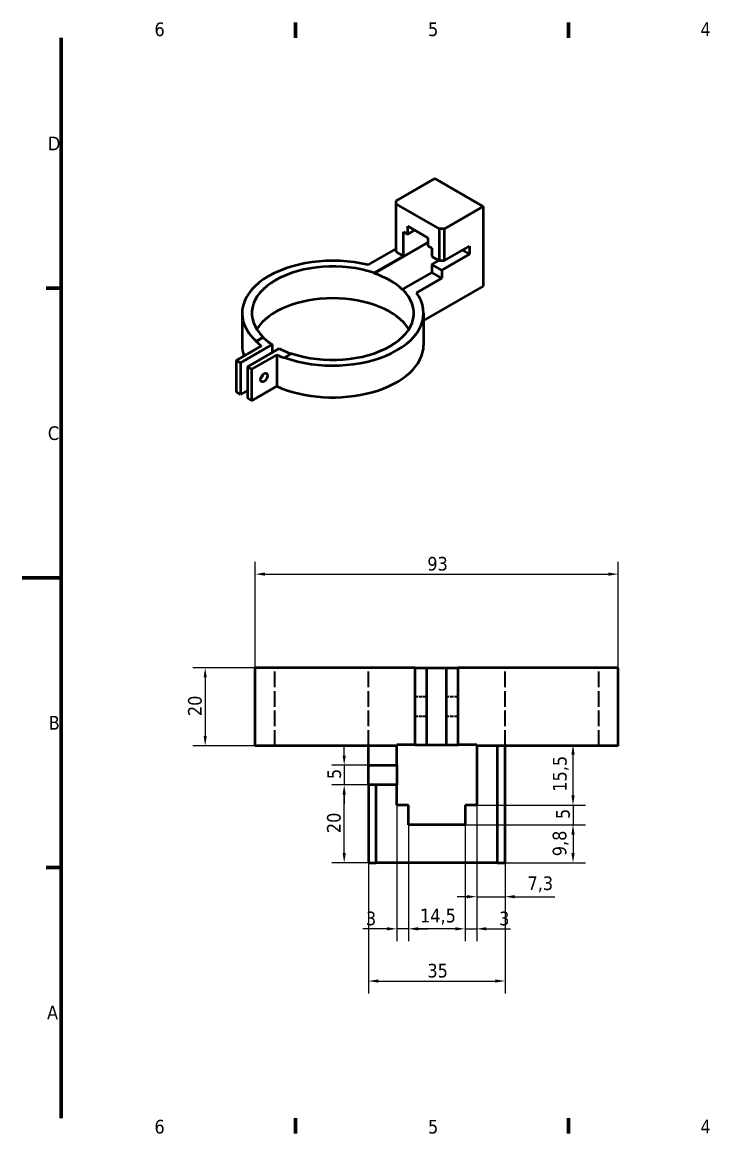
# Model space of a CAD drawing. Header units: millimetres. Extents: x 0 to 420, y 0 to 297.
# Drawn here: x 0 to 176.2, y 6 to 291 of the extents above; entities that cross this region are included whole.
import ezdxf

# ---------------------------------------------------------------- set-up
doc = ezdxf.new("R2010")
doc.units = ezdxf.units.MM
doc.linetypes.add('DASHED', pattern=[0.2068, 0.1655, -0.0413])
for name, color, linetype, lineweight in [('Border (ISO)', 7, 'Continuous', 70), ('Dimension (ISO)', 7, 'Continuous', 25), ('Hidden (ISO)', 7, 'DASHED', 35), ('Visible (ISO)', 7, 'Continuous', 50)]:
    doc.layers.add(name, color=color, linetype=linetype, lineweight=lineweight)
doc.styles.add('Note Text (ISO)', font='tahoma.ttf')
doc.dimstyles.new('Default - Method 1b (ISO)', dxfattribs={"dimtxt": 3.5, "dimasz": 2.5, "dimexe": 3.175, "dimexo": 0, "dimgap": 0.762, "dimtad": 1, "dimtoh": 1, "dimrnd": 1e-08, "dimtxsty": 'Note Text (ISO)', "dimcen": 0.09, "dimdle": 10, "dimclrd": 256, "dimclre": 256, "dimclrt": 256, "dimazin": 2, "dimtfac": 1, "dimtmove": 0, "dimatfit": 3, "dimfxl": 0, "dimtolj": 1, "dimlwd": -1, "dimlwe": -1, "dimarcsym": 0})

# ---------------------------------------------------------------- blocks, each defined once
blk = doc.blocks.new('Borders Default Border')
at = {"layer": 'Border (ISO)'}
for p, q in [((70, 287), (70, 290.9)), ((140, 287), (140, 290.9)), ((10, 222.75), (6.1, 222.75)), ((10, 74.25), (6.1, 74.25)), ((70, 10), (70, 6.1)), ((140, 10), (140, 6.1))]:
    blk.add_line(p, q, dxfattribs=at)
at = {"layer": 'Border (ISO)', "flags": 128}
for points in [[(10, 10), (10, 287)], [(0, 148.5), (10, 148.5)]]:
    blk.add_lwpolyline(points, dxfattribs=at)
at = {"layer": 'Border (ISO)', "char_height": 3.5, "attachment_point": 7, "style": 'Note Text (ISO)'}
for s, insert in [('6', (33.88, 287.33)), ('5', (103.98, 287.33)), ('4', (173.78, 287.4)), ('D', (6.57, 258.13)), ('C', (6.56, 183.81)), ('B', (6.78, 109.63)), ('A', (6.36, 35.38)), ('6', (33.88, 6.03)), ('5', (103.98, 6.03)), ('4', (173.78, 6.1))]:
    blk.add_mtext(s, dxfattribs=dict(at, insert=insert))
blk = doc.blocks.new('*D5')
at = {"layer": 'Defpoints', "color": 0}
for p in [(88.71, 75.49), (123.71, 75.49), (123.71, 45.18)]:
    blk.add_point(p, dxfattribs=at)
at = {"layer": 'Dimension (ISO)'}
for p, q in [((88.71, 75.49), (88.71, 42.01)), ((123.71, 75.49), (123.71, 42.01)), ((91.21, 45.18), (121.21, 45.18))]:
    blk.add_line(p, q, dxfattribs=at)
for points in [[(91.21, 45.6), (91.21, 44.77), (88.71, 45.18)], [(121.21, 45.6), (121.21, 44.77), (123.71, 45.18)]]:
    blk.add_solid(points, dxfattribs=at)
at = {"layer": 'Dimension (ISO)', "insert": (103.82, 49.59), "char_height": 3.5, "attachment_point": 1, "style": 'Note Text (ISO)'}
blk.add_mtext('\\A1;35', dxfattribs=at)
blk = doc.blocks.new('*D24')
at = {"layer": 'Defpoints', "color": 0}
for p in [(152.71, 149.49), (59.71, 125.49), (152.71, 125.49)]:
    blk.add_point(p, dxfattribs=at)
at = {"layer": 'Dimension (ISO)'}
for p, q in [((59.71, 125.49), (59.71, 152.66)), ((152.71, 125.49), (152.71, 152.66)), ((62.21, 149.49), (150.21, 149.49))]:
    blk.add_line(p, q, dxfattribs=at)
for points in [[(62.21, 149.9), (62.21, 149.07), (59.71, 149.49)], [(150.21, 149.9), (150.21, 149.07), (152.71, 149.49)]]:
    blk.add_solid(points, dxfattribs=at)
at = {"layer": 'Dimension (ISO)', "insert": (103.8, 153.9), "char_height": 3.5, "attachment_point": 1, "style": 'Note Text (ISO)'}
blk.add_mtext('\\A1;93', dxfattribs=at)
blk = doc.blocks.new('*D25')
at = {"layer": 'Defpoints', "color": 0}
for p in [(59.71, 125.49), (46.88, 105.49), (59.71, 105.49)]:
    blk.add_point(p, dxfattribs=at)
at = {"layer": 'Dimension (ISO)'}
for p, q in [((59.71, 125.49), (43.71, 125.49)), ((46.88, 122.99), (46.88, 107.99)), ((59.71, 105.49), (43.71, 105.49))]:
    blk.add_line(p, q, dxfattribs=at)
for points in [[(46.47, 122.99), (47.3, 122.99), (46.88, 125.49)], [(46.47, 107.99), (47.3, 107.99), (46.88, 105.49)]]:
    blk.add_solid(points, dxfattribs=at)
at = {"layer": 'Dimension (ISO)', "insert": (42.48, 113.09), "char_height": 3.5, "attachment_point": 1, "rotation": 90, "style": 'Note Text (ISO)'}
blk.add_mtext('\\A1;20', dxfattribs=at)
blk = doc.blocks.new('*D26')
at = {"layer": 'Defpoints', "color": 0}
for p in [(113.46, 85.24), (121.71, 75.49), (141.13, 75.49)]:
    blk.add_point(p, dxfattribs=at)
at = {"layer": 'Dimension (ISO)'}
for p, q in [((113.46, 85.24), (144.31, 85.24)), ((141.13, 82.74), (141.13, 77.99)), ((121.71, 75.49), (144.31, 75.49))]:
    blk.add_line(p, q, dxfattribs=at)
for points in [[(140.72, 82.74), (141.55, 82.74), (141.13, 85.24)], [(140.72, 77.99), (141.55, 77.99), (141.13, 75.49)]]:
    blk.add_solid(points, dxfattribs=at)
at = {"layer": 'Dimension (ISO)', "insert": (135.92, 77.17), "char_height": 3.5, "attachment_point": 1, "rotation": 90, "style": 'Note Text (ISO)'}
blk.add_mtext('\\A1;9,8', dxfattribs=at)
blk = doc.blocks.new('*D27')
at = {"layer": 'Defpoints', "color": 0}
for p in [(116.46, 90.24), (113.46, 85.24), (141.13, 85.24)]:
    blk.add_point(p, dxfattribs=at)
at = {"layer": 'Dimension (ISO)'}
for p, q in [((141.13, 92.74), (141.13, 95.24)), ((116.46, 90.24), (144.31, 90.24)), ((141.13, 90.24), (141.13, 85.24)), ((113.46, 85.24), (144.31, 85.24)), ((141.13, 82.74), (141.13, 80.24))]:
    blk.add_line(p, q, dxfattribs=at)
for points in [[(140.72, 92.74), (141.55, 92.74), (141.13, 90.24)], [(140.72, 82.74), (141.55, 82.74), (141.13, 85.24)]]:
    blk.add_solid(points, dxfattribs=at)
at = {"layer": 'Dimension (ISO)', "insert": (136.8, 86.7), "char_height": 3.5, "attachment_point": 1, "rotation": 90, "style": 'Note Text (ISO)'}
blk.add_mtext('\\A1;5', dxfattribs=at)
blk = doc.blocks.new('*D28')
at = {"layer": 'Defpoints', "color": 0}
for p in [(116.46, 105.74), (141.13, 105.74), (116.46, 90.24)]:
    blk.add_point(p, dxfattribs=at)
at = {"layer": 'Dimension (ISO)'}
for p, q in [((116.46, 105.74), (144.31, 105.74)), ((141.13, 92.74), (141.13, 103.24)), ((116.46, 90.24), (144.31, 90.24))]:
    blk.add_line(p, q, dxfattribs=at)
for points in [[(140.72, 103.24), (141.55, 103.24), (141.13, 105.74)], [(140.72, 92.74), (141.55, 92.74), (141.13, 90.24)]]:
    blk.add_solid(points, dxfattribs=at)
at = {"layer": 'Dimension (ISO)', "insert": (135.99, 93.71), "char_height": 3.5, "attachment_point": 1, "rotation": 90, "style": 'Note Text (ISO)'}
blk.add_mtext('\\A1;15,5', dxfattribs=at)
blk = doc.blocks.new('*D29')
at = {"layer": 'Defpoints', "color": 0}
for p in [(116.46, 90.24), (123.71, 75.49), (123.71, 66.79)]:
    blk.add_point(p, dxfattribs=at)
at = {"layer": 'Dimension (ISO)'}
for p, q in [((116.46, 90.24), (116.46, 63.62)), ((123.71, 75.49), (123.71, 63.62)), ((113.96, 66.79), (111.46, 66.79)), ((116.46, 66.79), (123.71, 66.79)), ((126.21, 66.79), (136.44, 66.79))]:
    blk.add_line(p, q, dxfattribs=at)
for points in [[(113.96, 67.21), (113.96, 66.37), (116.46, 66.79)], [(126.21, 67.21), (126.21, 66.37), (123.71, 66.79)]]:
    blk.add_solid(points, dxfattribs=at)
at = {"layer": 'Dimension (ISO)', "insert": (129.47, 72), "char_height": 3.5, "attachment_point": 1, "style": 'Note Text (ISO)'}
blk.add_mtext('\\A1;7,3', dxfattribs=at)
blk = doc.blocks.new('*D30')
at = {"layer": 'Defpoints', "color": 0}
for p in [(116.46, 90.24), (113.46, 85.24), (116.46, 58.56)]:
    blk.add_point(p, dxfattribs=at)
at = {"layer": 'Dimension (ISO)'}
for p, q in [((116.46, 90.24), (116.46, 55.39)), ((113.46, 85.24), (113.46, 55.39)), ((110.96, 58.56), (108.46, 58.56)), ((113.46, 58.56), (116.46, 58.56)), ((118.96, 58.56), (125.11, 58.56))]:
    blk.add_line(p, q, dxfattribs=at)
for points in [[(110.96, 58.98), (110.96, 58.15), (113.46, 58.56)], [(118.96, 58.98), (118.96, 58.15), (116.46, 58.56)]]:
    blk.add_solid(points, dxfattribs=at)
at = {"layer": 'Dimension (ISO)', "insert": (122.22, 62.97), "char_height": 3.5, "attachment_point": 1, "style": 'Note Text (ISO)'}
blk.add_mtext('\\A1;3', dxfattribs=at)
blk = doc.blocks.new('*D31')
at = {"layer": 'Defpoints', "color": 0}
for p in [(98.96, 85.24), (113.46, 85.24), (98.96, 58.56)]:
    blk.add_point(p, dxfattribs=at)
at = {"layer": 'Dimension (ISO)'}
for p, q in [((98.96, 85.24), (98.96, 55.39)), ((113.46, 85.24), (113.46, 55.39)), ((110.96, 58.56), (101.46, 58.56))]:
    blk.add_line(p, q, dxfattribs=at)
for points in [[(101.46, 58.98), (101.46, 58.15), (98.96, 58.56)], [(110.96, 58.98), (110.96, 58.15), (113.46, 58.56)]]:
    blk.add_solid(points, dxfattribs=at)
at = {"layer": 'Dimension (ISO)', "insert": (101.93, 63.71), "char_height": 3.5, "attachment_point": 1, "style": 'Note Text (ISO)'}
blk.add_mtext('\\A1;14,5', dxfattribs=at)
blk = doc.blocks.new('*D32')
at = {"layer": 'Defpoints', "color": 0}
for p in [(95.96, 90.24), (98.96, 85.24), (98.96, 58.56)]:
    blk.add_point(p, dxfattribs=at)
at = {"layer": 'Dimension (ISO)'}
for p, q in [((95.96, 90.24), (95.96, 55.39)), ((98.96, 85.24), (98.96, 55.39)), ((93.46, 58.56), (87.31, 58.56)), ((98.96, 58.56), (95.96, 58.56)), ((101.46, 58.56), (103.96, 58.56))]:
    blk.add_line(p, q, dxfattribs=at)
for points in [[(93.46, 58.98), (93.46, 58.15), (95.96, 58.56)], [(101.46, 58.98), (101.46, 58.15), (98.96, 58.56)]]:
    blk.add_solid(points, dxfattribs=at)
at = {"layer": 'Dimension (ISO)', "insert": (88.07, 62.97), "char_height": 3.5, "attachment_point": 1, "style": 'Note Text (ISO)'}
blk.add_mtext('\\A1;3', dxfattribs=at)
blk = doc.blocks.new('*D33')
at = {"layer": 'Defpoints', "color": 0}
for p in [(82.5, 95.49), (90.71, 95.49), (90.71, 75.49)]:
    blk.add_point(p, dxfattribs=at)
at = {"layer": 'Dimension (ISO)'}
for p, q in [((90.71, 95.49), (79.33, 95.49)), ((82.5, 77.99), (82.5, 92.99)), ((90.71, 75.49), (79.33, 75.49))]:
    blk.add_line(p, q, dxfattribs=at)
for points in [[(82.09, 92.99), (82.92, 92.99), (82.5, 95.49)], [(82.09, 77.99), (82.92, 77.99), (82.5, 75.49)]]:
    blk.add_solid(points, dxfattribs=at)
at = {"layer": 'Dimension (ISO)', "insert": (78.09, 83.09), "char_height": 3.5, "attachment_point": 1, "rotation": 90, "style": 'Note Text (ISO)'}
blk.add_mtext('\\A1;20', dxfattribs=at)
blk = doc.blocks.new('*D34')
at = {"layer": 'Defpoints', "color": 0}
for p in [(88.71, 100.49), (82.5, 95.49), (90.71, 95.49)]:
    blk.add_point(p, dxfattribs=at)
at = {"layer": 'Dimension (ISO)'}
for p, q in [((82.5, 102.99), (82.5, 105.49)), ((88.71, 100.49), (79.33, 100.49)), ((82.5, 100.49), (82.5, 95.49)), ((90.71, 95.49), (79.33, 95.49)), ((82.5, 92.99), (82.5, 90.49))]:
    blk.add_line(p, q, dxfattribs=at)
for points in [[(82.09, 102.99), (82.92, 102.99), (82.5, 100.49)], [(82.09, 92.99), (82.92, 92.99), (82.5, 95.49)]]:
    blk.add_solid(points, dxfattribs=at)
at = {"layer": 'Dimension (ISO)', "insert": (78.17, 96.95), "char_height": 3.5, "attachment_point": 1, "rotation": 90, "style": 'Note Text (ISO)'}
blk.add_mtext('\\A1;5', dxfattribs=at)

msp = doc.modelspace()

# ---------------------------------------------------------------- linework, layer by layer
at = {"layer": 'Hidden (ISO)', "ltscale": 24.17795}
for p, q in [((64.71, 105.488), (64.71, 125.488)), ((88.71, 105.488), (88.71, 125.488)), ((123.71, 105.488), (123.71, 125.488)), ((147.71, 105.488), (147.71, 125.488))]:
    msp.add_line(p, q, dxfattribs=at)
at = {"layer": 'Hidden (ISO)', "ltscale": 5.711227}
for p, q in [((103.71, 117.988), (100.71, 117.988)), ((111.71, 117.988), (108.71, 117.988)), ((103.71, 112.988), (100.71, 112.988)), ((111.71, 112.988), (108.71, 112.988))]:
    msp.add_line(p, q, dxfattribs=at)
at = {"layer": 'Visible (ISO)'}
for p, q in [((105.752, 250.876), (95.852, 245.16)), ((118.126, 243.731), (105.752, 250.876)), ((95.852, 244.344), (95.852, 245.16)), ((95.852, 232.096), (95.852, 244.344)), ((95.852, 244.344), (106.812, 238.016)), ((108.227, 238.016), (118.126, 243.731)), ((118.126, 243.731), (118.126, 223.319)), ((97.708, 231.025), (97.708, 237.25)), ((97.708, 237.25), (98.769, 236.638)), ((98.769, 236.638), (98.769, 238.679)), ((98.769, 238.679), (103.896, 235.719)), ((100.537, 237.659), (98.769, 236.638)), ((108.227, 238.016), (106.812, 238.016)), ((106.812, 238.016), (106.812, 229.851)), ((108.227, 229.851), (108.227, 238.016)), ((103.896, 234.495), (90.183, 226.578)), ((103.896, 235.719), (103.896, 233.678)), ((103.896, 233.678), (104.956, 233.066)), ((88.633, 228.745), (95.852, 232.913)), ((90.183, 226.68), (97.708, 231.025)), ((97.708, 231.025), (95.852, 232.096)), ((104.956, 233.066), (104.956, 230.922)), ((104.956, 230.922), (106.812, 229.851)), ((114.591, 231.484), (107.52, 227.401)), ((108.227, 229.851), (114.591, 233.525)), ((112.823, 232.504), (114.591, 231.484)), ((114.591, 233.525), (114.591, 231.484)), ((104.956, 228.881), (106.724, 229.902)), ((104.956, 228.881), (104.956, 226.84)), ((107.52, 227.401), (104.956, 228.881)), ((106.812, 229.851), (108.227, 229.851)), ((90.183, 226.578), (90.183, 226.68)), ((104.956, 226.84), (97.431, 222.495)), ((107.52, 225.36), (101.008, 221.6)), ((107.52, 225.36), (104.956, 226.84)), ((107.52, 227.401), (107.52, 225.36)), ((97.431, 222.495), (97.431, 222.393)), ((118.126, 223.319), (102.839, 214.493)), ((56.339, 216.379), (56.339, 208.214)), ((102.839, 216.379), (102.839, 208.214)), ((64.059, 208.331), (55.919, 203.631)), ((59.929, 209.213), (61.747, 210.262)), ((61.747, 210.16), (59.929, 209.111)), ((59.929, 209.111), (59.929, 209.213)), ((61.747, 210.262), (61.747, 210.16)), ((64.059, 208.331), (64.059, 206.29)), ((54.858, 204.244), (61.319, 207.974)), ((57.686, 202.611), (65.827, 207.31)), ((65.209, 205.729), (58.747, 201.998)), ((65.209, 205.729), (65.209, 197.666)), ((68.995, 206.078), (67.177, 205.028)), ((55.919, 203.631), (54.858, 204.244)), ((54.858, 204.244), (54.858, 196.181)), ((55.919, 203.631), (55.919, 195.568)), ((58.747, 201.998), (57.686, 202.611)), ((57.686, 202.611), (57.686, 194.548)), ((67.177, 205.028), (67.177, 204.926)), ((58.747, 201.998), (58.747, 193.935)), ((65.209, 197.666), (58.747, 193.935)), ((55.919, 195.568), (54.858, 196.181)), ((57.686, 196.589), (55.919, 195.568)), ((58.747, 193.935), (57.686, 194.548)), ((100.71, 125.488), (59.71, 125.488)), ((59.71, 105.488), (59.71, 125.488)), ((100.71, 105.738), (100.71, 125.488)), ((100.71, 125.488), (103.71, 125.488)), ((103.71, 105.738), (103.71, 125.488)), ((103.71, 125.488), (108.71, 125.488)), ((108.71, 105.738), (108.71, 125.488)), ((108.71, 125.488), (111.71, 125.488)), ((111.71, 105.738), (111.71, 125.488)), ((152.71, 125.488), (111.71, 125.488)), ((152.71, 105.488), (152.71, 125.488)), ((95.96, 105.488), (59.71, 105.488)), ((88.71, 100.488), (88.71, 105.488)), ((100.71, 105.738), (95.96, 105.738)), ((95.96, 105.488), (95.96, 105.738)), ((95.96, 100.488), (95.96, 105.488)), ((100.71, 105.738), (103.71, 105.738)), ((103.71, 105.738), (108.71, 105.738)), ((108.71, 105.738), (111.71, 105.738)), ((116.46, 105.738), (111.71, 105.738)), ((116.46, 105.738), (116.46, 105.488)), ((116.46, 105.488), (116.46, 90.238)), ((152.71, 105.488), (116.46, 105.488)), ((121.71, 105.488), (121.71, 75.488)), ((123.71, 75.488), (123.71, 105.488)), ((88.71, 95.488), (88.71, 100.488)), ((88.71, 100.488), (95.96, 100.488)), ((95.96, 100.488), (95.96, 95.488)), ((90.71, 95.488), (88.71, 95.488)), ((88.71, 95.488), (88.71, 75.488)), ((90.71, 75.488), (90.71, 95.488)), ((95.96, 95.488), (90.71, 95.488)), ((95.96, 90.238), (95.96, 95.488)), ((98.96, 90.238), (95.96, 90.238)), ((98.96, 85.238), (98.96, 90.238)), ((116.46, 90.238), (113.46, 90.238)), ((113.46, 90.238), (113.46, 85.238)), ((113.46, 85.238), (98.96, 85.238)), ((88.71, 75.488), (90.71, 75.488)), ((121.71, 75.488), (90.71, 75.488)), ((121.71, 75.488), (123.71, 75.488))]:
    msp.add_line(p, q, dxfattribs=at)
for centre, major_axis, start_param, end_param in [((79.589, 216.379), (-23.25, 0), 4.3128379, 6.8463281), ((79.589, 216.379), (-20.75, 0), 4.1765615, 6.8190128), ((79.589, 216.277), (-20.75, 0), 3.6774201, 4.1765615), ((79.589, 216.379), (20.75, 0), 4.1765615, 6.8190128), ((79.589, 208.214), (20.75, 0), 0.3477404, 2.7938522), ((79.589, 216.379), (23.25, 0), 4.1492462, 6.6827364), ((79.589, 208.214), (-23.25, 0), 0, 0.2113798), ((79.589, 216.277), (-23.25, 0), 0.5631428, 0.6668411), ((79.589, 216.277), (20.75, 0), 3.6774201, 3.8667134), ((79.589, 208.214), (23.25, 0), 4.0455479, 6.2831853), ((79.589, 216.277), (-23.25, 0), 0.9039553, 1.0076536), ((79.589, 216.277), (20.75, 0), 3.9872683, 4.1703497), ((60.917, 200.495), (0.625, 1.083), 4.1547902, 5.2699878)]:
    msp.add_ellipse(centre, major_axis=major_axis, ratio=0.5773503, start_param=start_param, end_param=end_param, dxfattribs=at)
msp.add_ellipse((61.978, 199.883), major_axis=(0.625, 1.083), ratio=0.5773503, dxfattribs=at)

# ---------------------------------------------------------------- block references
msp.add_blockref('Borders Default Border', (0, 0))

# ---------------------------------------------------------------- dimensions: what is measured, and where the dimension line sits
at = {"layer": 'Dimension (ISO)'}
for base, p1, p2, angle, override, picture, middle in [((152.71, 149.488), (59.71, 125.488), (152.71, 125.488), 180, {"dimgap": 0.762, "dimtoh": 0, "dimdec": 2, "dimtol": 0, "dimlim": 0, "dimtp": 0, "dimtm": 0, "dimtdec": 2, "dimtofl": 0, "dimatfit": 1}, '*D24', (106.21, 149.488)), ((46.885, 105.488), (59.71, 125.488), (59.71, 105.488), 270, {"dimgap": 0.762, "dimtoh": 0, "dimdec": 2, "dimtol": 0, "dimlim": 0, "dimtp": 0, "dimtm": 0, "dimtdec": 2, "dimtofl": 0, "dimatfit": 1}, '*D25', (46.885, 115.488)), ((82.502, 95.488), (88.71, 100.488), (90.71, 95.488), 90, {"dimgap": 0.762, "dimtoh": 0, "dimdec": 2, "dimtol": 0, "dimlim": 0, "dimtp": 0, "dimtm": 0, "dimtdec": 2, "dimtofl": 1, "dimatfit": 1}, '*D34', (82.502, 97.988)), ((141.133, 105.738), (116.46, 90.238), (116.46, 105.738), 90, {"dimgap": 0.762, "dimtoh": 0, "dimdec": 2, "dimtol": 0, "dimlim": 0, "dimtp": 0, "dimtm": 0, "dimtdec": 2, "dimtofl": 0, "dimatfit": 1}, '*D28', (141.133, 97.988)), ((82.502, 95.488), (90.71, 75.488), (90.71, 95.488), 90, {"dimgap": 0.762, "dimtoh": 0, "dimdec": 2, "dimtol": 0, "dimlim": 0, "dimtp": 0, "dimtm": 0, "dimtdec": 2, "dimtofl": 0, "dimatfit": 1}, '*D33', (82.502, 85.488)), ((141.133, 85.238), (116.46, 90.238), (113.46, 85.238), 90, {"dimgap": 0.762, "dimtoh": 0, "dimdec": 2, "dimtol": 0, "dimlim": 0, "dimtp": 0, "dimtm": 0, "dimtdec": 2, "dimtofl": 1, "dimatfit": 1}, '*D27', (141.133, 87.738)), ((98.96, 58.564), (95.96, 90.238), (98.96, 85.238), 180, {"dimgap": 0.762, "dimtoh": 0, "dimdec": 2, "dimtol": 0, "dimlim": 0, "dimtp": 0, "dimtm": 0, "dimtdec": 2, "dimtofl": 1, "dimatfit": 1}, '*D32', (89.134, 58.564)), ((116.46, 58.564), (113.46, 85.238), (116.46, 90.238), 180, {"dimgap": 0.762, "dimtoh": 0, "dimdec": 2, "dimtol": 0, "dimlim": 0, "dimtp": 0, "dimtm": 0, "dimtdec": 2, "dimtofl": 1, "dimatfit": 1}, '*D30', (123.286, 58.564)), ((123.710017692, 66.790945548), (116.460017692, 90.237603066), (123.710017692, 75.487603066), 180, {"dimgap": 0.762, "dimtoh": 0, "dimdec": 1, "dimtol": 0, "dimlim": 0, "dimtp": 0, "dimtm": 0, "dimtdec": 2, "dimtofl": 1, "dimatfit": 1}, '*D29', (132.575946483, 66.790945548)), ((98.96, 58.564), (113.46, 85.238), (98.96, 85.238), 180, {"dimgap": 0.762, "dimtoh": 0, "dimdec": 2, "dimtol": 0, "dimlim": 0, "dimtp": 0, "dimtm": 0, "dimtdec": 2, "dimtofl": 0, "dimatfit": 1}, '*D31', (106.21, 58.564)), ((141.133314945, 75.487603066), (113.460017692, 85.237603066), (121.710017692, 75.487603066), 90, {"dimgap": 0.762, "dimtoh": 0, "dimdec": 1, "dimtol": 0, "dimlim": 0, "dimtp": 0, "dimtm": 0, "dimtdec": 1, "dimtofl": 0, "dimatfit": 1}, '*D26', (141.133314945, 80.362603066))]:
    dim = msp.add_linear_dim(base=base, p1=p1, p2=p2, angle=angle, dimstyle='Default - Method 1b (ISO)', override=override, dxfattribs=at)
    dim.commit()
    dim.dimension.update_dxf_attribs({"geometry": picture, "text_midpoint": middle, "dimtype": 160})
dim = msp.add_linear_dim(base=(123.71, 45.182), p1=(88.71, 75.488), p2=(123.71, 75.488), dimstyle='Default - Method 1b (ISO)', override={"dimgap": 0.762, "dimtoh": 0, "dimdec": 2, "dimtol": 0, "dimlim": 0, "dimtp": 0, "dimtm": 0, "dimtdec": 2, "dimtofl": 0, "dimatfit": 1}, dxfattribs=at)
dim.commit()
dim.dimension.update_dxf_attribs({"geometry": '*D5', "text_midpoint": (106.21, 45.182), "dimtype": 160})

doc.saveas('drawing.dxf')
